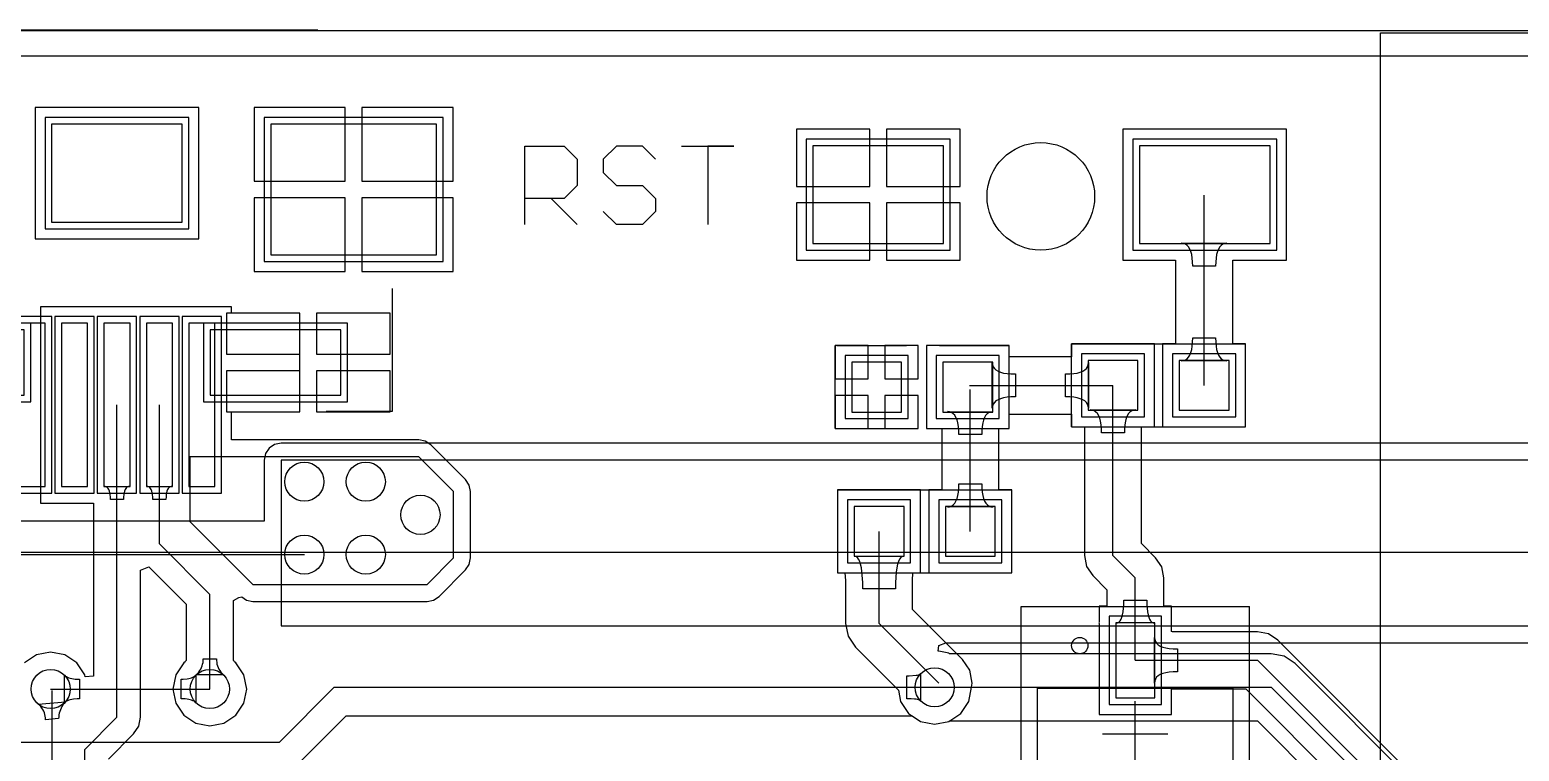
# Model space of a CAD drawing. Header units: millimetres. Extents: x 31.7 to 126, y 35.8 to 88.7.
# Drawn here: x 44.69 to 67.5, y 77.69 to 88.73 of the extents above; entities that cross this region are included whole.
import ezdxf

# ---------------------------------------------------------------- set-up
doc = ezdxf.new("R2010")
doc.units = ezdxf.units.MM
for name, color, linetype in [('BottomLayer', 5, 'Continuous'), ('BottomOverlay', 54, 'Continuous'), ('BottomSolder', 6, 'Continuous'), ('KeepOutLayer', 6, 'Continuous'), ('Mechanical13', 56, 'Continuous'), ('Mechanical15', 56, 'Continuous'), ('MultiLayer', 9, 'Continuous'), ('TopLayer', 1, 'Continuous'), ('TopOverlay', 2, 'Continuous'), ('TopPaste', 8, 'Continuous'), ('TopSolder', 216, 'Continuous')]:
    doc.layers.add(name, color=color, linetype=linetype)

# ---------------------------------------------------------------- blocks, each defined once
blk = doc.blocks.new('18650____________B_2')
at = {"layer": 'BottomOverlay'}
blk.add_line((-0.469, 42.016), (76.531, 42.016), dxfattribs=at)
blk = doc.blocks.new('MICROUSB_5S_9')
at = {"layer": 'BottomLayer'}
for p, q in [((0.065, 3.65), (-2.475, 3.65)), ((-2.475, 3.65), (-2.475, 1.65)), ((0.065, 1.65), (0.065, 3.65)), ((7.315, 3.65), (4.775, 3.65)), ((4.775, 3.65), (4.775, 1.65)), ((7.315, 1.65), (7.315, 3.65)), ((-2.475, 1.65), (0.065, 1.65)), ((4.775, 1.65), (7.315, 1.65)), ((1, 0.5), (-1, 0.5)), ((-1, 0.5), (-1, -0.5)), ((1, -0.5), (1, 0.5)), ((5.85, 0.5), (3.85, 0.5)), ((3.85, 0.5), (3.85, -0.5)), ((5.85, -0.5), (5.85, 0.5)), ((-1, -0.5), (1, -0.5)), ((3.85, -0.5), (5.85, -0.5))]:
    blk.add_line(p, q, dxfattribs=at)
at = {"layer": 'BottomSolder'}
for p, q in [((0.167, 3.752), (-2.576, 3.752)), ((-2.576, 3.752), (-2.576, 1.548)), ((0.167, 1.548), (0.167, 3.752)), ((7.417, 3.752), (4.674, 3.752)), ((4.674, 3.752), (4.674, 1.548)), ((7.417, 1.548), (7.417, 3.752)), ((-2.576, 1.548), (0.167, 1.548)), ((4.674, 1.548), (7.417, 1.548)), ((1.102, 0.602), (-1.102, 0.602)), ((-1.102, 0.602), (-1.102, -0.602)), ((1.102, -0.602), (1.102, 0.602)), ((5.952, 0.602), (3.748, 0.602)), ((3.748, 0.602), (3.748, -0.602)), ((5.952, -0.602), (5.952, 0.602)), ((-1.102, -0.602), (1.102, -0.602)), ((3.748, -0.602), (5.952, -0.602))]:
    blk.add_line(p, q, dxfattribs=at)
at = {"layer": 'MultiLayer'}
for p, q in [((0.065, 3.65), (-2.475, 3.65)), ((-2.475, 3.65), (-2.475, 1.65)), ((0.065, 1.65), (0.065, 3.65)), ((7.315, 3.65), (4.775, 3.65)), ((4.775, 3.65), (4.775, 1.65)), ((7.315, 1.65), (7.315, 3.65)), ((-2.475, 1.65), (0.065, 1.65)), ((4.775, 1.65), (7.315, 1.65)), ((1, 0.5), (-1, 0.5)), ((-1, 0.5), (-1, -0.5)), ((1, -0.5), (1, 0.5)), ((5.85, 0.5), (3.85, 0.5)), ((3.85, 0.5), (3.85, -0.5)), ((5.85, -0.5), (5.85, 0.5)), ((-1, -0.5), (1, -0.5)), ((3.85, -0.5), (5.85, -0.5))]:
    blk.add_line(p, q, dxfattribs=at)
at = {"layer": 'TopLayer'}
for p, q in [((0.065, 3.65), (-2.475, 3.65)), ((-2.475, 3.65), (-2.475, 1.65)), ((0.065, 1.65), (0.065, 3.65)), ((1.421, 3.65), (1.421, 2.15)), ((3.421, 3.65), (1.421, 3.65)), ((3.421, 2.15), (3.421, 3.65)), ((7.315, 3.65), (4.775, 3.65)), ((4.775, 3.65), (4.775, 1.65)), ((7.315, 1.65), (7.315, 3.65)), ((1.421, 2.15), (3.421, 2.15)), ((-2.475, 1.65), (0.065, 1.65)), ((4.775, 1.65), (7.315, 1.65)), ((1, 0.5), (-1, 0.5)), ((-1, 0.5), (-1, -0.5)), ((0.921, 0.6), (0.921, -1.9)), ((1.321, 0.6), (0.921, 0.6)), ((1, -0.5), (1, 0.5)), ((1.321, -1.9), (1.321, 0.6)), ((1.571, 0.6), (1.571, -1.9)), ((1.971, 0.6), (1.571, 0.6)), ((1.971, -1.9), (1.971, 0.6)), ((2.221, 0.6), (2.221, -1.9)), ((2.621, 0.6), (2.221, 0.6)), ((2.621, -1.9), (2.621, 0.6)), ((2.871, 0.6), (2.871, -1.9)), ((3.271, 0.6), (2.871, 0.6)), ((3.271, -1.9), (3.271, 0.6)), ((3.521, 0.6), (3.521, -1.9)), ((3.921, 0.6), (3.521, 0.6)), ((5.85, 0.5), (3.85, 0.5)), ((3.85, 0.5), (3.85, -0.5)), ((3.921, -1.9), (3.921, 0.6)), ((5.85, -0.5), (5.85, 0.5)), ((-1, -0.5), (1, -0.5)), ((3.85, -0.5), (5.85, -0.5)), ((0.921, -1.9), (1.321, -1.9)), ((1.571, -1.9), (1.971, -1.9)), ((2.221, -1.9), (2.621, -1.9)), ((2.871, -1.9), (3.271, -1.9)), ((3.521, -1.9), (3.921, -1.9))]:
    blk.add_line(p, q, dxfattribs=at)
at = {"layer": 'TopOverlay'}
for p, q in [((-0.852, 5.095), (5.498, 5.095)), ((-1.741, -0.747), (-1.741, 1.133)), ((6.641, -0.747), (6.641, 1.133)), ((-1.741, -0.747), (-0.852, -0.747)), ((5.625, -0.747), (6.641, -0.747))]:
    blk.add_line(p, q, dxfattribs=at)
at = {"layer": 'TopPaste'}
for p, q in [((1.421, 3.65), (1.421, 2.15)), ((3.421, 3.65), (1.421, 3.65)), ((3.421, 2.15), (3.421, 3.65)), ((1.421, 2.15), (3.421, 2.15)), ((0.921, 0.6), (0.921, -1.9)), ((1.321, 0.6), (0.921, 0.6)), ((1.321, -1.9), (1.321, 0.6)), ((1.571, 0.6), (1.571, -1.9)), ((1.971, 0.6), (1.571, 0.6)), ((1.971, -1.9), (1.971, 0.6)), ((2.221, 0.6), (2.221, -1.9)), ((2.621, 0.6), (2.221, 0.6)), ((2.621, -1.9), (2.621, 0.6)), ((2.871, 0.6), (2.871, -1.9)), ((3.271, 0.6), (2.871, 0.6)), ((3.271, -1.9), (3.271, 0.6)), ((3.521, 0.6), (3.521, -1.9)), ((3.921, 0.6), (3.521, 0.6)), ((3.921, -1.9), (3.921, 0.6)), ((0.921, -1.9), (1.321, -1.9)), ((1.571, -1.9), (1.971, -1.9)), ((2.221, -1.9), (2.621, -1.9)), ((2.871, -1.9), (3.271, -1.9)), ((3.521, -1.9), (3.921, -1.9))]:
    blk.add_line(p, q, dxfattribs=at)
at = {"layer": 'TopSolder'}
for p, q in [((0.167, 3.752), (-2.576, 3.752)), ((-2.576, 3.752), (-2.576, 1.548)), ((0.167, 1.548), (0.167, 3.752)), ((1.319, 3.752), (1.319, 2.048)), ((3.522, 3.752), (1.319, 3.752)), ((3.522, 2.048), (3.522, 3.752)), ((7.417, 3.752), (4.674, 3.752)), ((4.674, 3.752), (4.674, 1.548)), ((7.417, 1.548), (7.417, 3.752)), ((1.319, 2.048), (3.522, 2.048)), ((-2.576, 1.548), (0.167, 1.548)), ((4.674, 1.548), (7.417, 1.548)), ((0.819, 0.702), (0.819, -2.002)), ((1.422, 0.702), (0.819, 0.702)), ((1.422, -2.002), (1.422, 0.702)), ((1.469, 0.702), (1.469, -2.002)), ((2.072, 0.702), (1.469, 0.702)), ((2.072, -2.002), (2.072, 0.702)), ((2.119, 0.702), (2.119, -2.002)), ((2.722, 0.702), (2.119, 0.702)), ((2.722, -2.002), (2.722, 0.702)), ((2.769, 0.702), (2.769, -2.002)), ((3.372, 0.702), (2.769, 0.702)), ((3.372, -2.002), (3.372, 0.702)), ((3.419, 0.702), (3.419, -2.002)), ((4.022, 0.702), (3.419, 0.702)), ((4.022, -2.002), (4.022, 0.702)), ((1.102, 0.602), (-1.102, 0.602)), ((-1.102, 0.602), (-1.102, -0.602)), ((1.102, -0.602), (1.102, 0.602)), ((5.952, 0.602), (3.748, 0.602)), ((3.748, 0.602), (3.748, -0.602)), ((5.952, -0.602), (5.952, 0.602)), ((-1.102, -0.602), (1.102, -0.602)), ((3.748, -0.602), (5.952, -0.602)), ((0.819, -2.002), (1.422, -2.002)), ((1.469, -2.002), (2.072, -2.002)), ((2.119, -2.002), (2.722, -2.002)), ((2.769, -2.002), (3.372, -2.002)), ((3.419, -2.002), (4.022, -2.002))]:
    blk.add_line(p, q, dxfattribs=at)
blk = doc.blocks.new('_8050_10')
at = {"layer": 'Mechanical13'}
for p, q in [((-0.624, 1.424), (0.776, 1.424)), ((-0.624, 1.424), (-0.624, -1.576)), ((0.776, 1.424), (0.776, -1.576)), ((-0.624, -1.576), (0.776, -1.576))]:
    blk.add_line(p, q, dxfattribs=at)
at = {"layer": 'Mechanical15'}
for p, q in [((-1.874, 1.674), (2.026, 1.674)), ((-1.874, 1.674), (-1.874, -1.826)), ((2.026, 1.674), (2.026, -1.826)), ((0.076, 0.424), (0.076, -0.576)), ((-0.424, -0.076), (0.576, -0.076)), ((-1.874, -1.826), (2.026, -1.826))]:
    blk.add_line(p, q, dxfattribs=at)
at = {"layer": 'TopLayer'}
for p, q in [((-0.474, 1.174), (-1.624, 1.174)), ((-1.624, 1.174), (-1.624, 0.574)), ((-0.474, 0.574), (-0.474, 1.174)), ((-1.624, 0.574), (-0.474, 0.574)), ((1.776, 0.224), (0.626, 0.224)), ((0.626, 0.224), (0.626, -0.376)), ((1.776, -0.376), (1.776, 0.224)), ((0.626, -0.376), (1.776, -0.376)), ((-0.474, -0.726), (-1.624, -0.726)), ((-1.624, -0.726), (-1.624, -1.326)), ((-0.474, -1.326), (-0.474, -0.726)), ((-1.624, -1.326), (-0.474, -1.326))]:
    blk.add_line(p, q, dxfattribs=at)
at = {"layer": 'TopOverlay'}
for p, q in [((-0.124, 1.424), (0.776, 1.424)), ((0.776, 1.424), (0.776, 0.624)), ((0.776, -0.776), (0.776, -1.576)), ((-0.124, -1.576), (0.776, -1.576))]:
    blk.add_line(p, q, dxfattribs=at)
blk.add_circle((1.426, 0.774), 0.125, dxfattribs=at)
at = {"layer": 'TopPaste'}
for p, q in [((-0.474, 1.174), (-1.624, 1.174)), ((-1.624, 1.174), (-1.624, 0.574)), ((-0.474, 0.574), (-0.474, 1.174)), ((-1.624, 0.574), (-0.474, 0.574)), ((1.776, 0.224), (0.626, 0.224)), ((0.626, 0.224), (0.626, -0.376)), ((1.776, -0.376), (1.776, 0.224)), ((0.626, -0.376), (1.776, -0.376)), ((-0.474, -0.726), (-1.624, -0.726)), ((-1.624, -0.726), (-1.624, -1.326)), ((-0.474, -1.326), (-0.474, -0.726)), ((-1.624, -1.326), (-0.474, -1.326))]:
    blk.add_line(p, q, dxfattribs=at)
at = {"layer": 'TopSolder'}
for p, q in [((-0.372, 1.275), (-1.725, 1.275)), ((-1.725, 1.275), (-1.725, 0.472)), ((-0.372, 0.472), (-0.372, 1.275)), ((-1.725, 0.472), (-0.372, 0.472)), ((1.878, 0.325), (0.525, 0.325)), ((0.525, 0.325), (0.525, -0.478)), ((1.878, -0.478), (1.878, 0.325)), ((-0.372, -0.625), (-1.725, -0.625)), ((-1.725, -0.625), (-1.725, -1.428)), ((-0.372, -1.428), (-0.372, -0.625)), ((0.525, -0.478), (1.878, -0.478)), ((-1.725, -1.428), (-0.372, -1.428))]:
    blk.add_line(p, q, dxfattribs=at)
blk = doc.blocks.new('_______15')
at = {"layer": 'TopLayer'}
for p, q in [((-0.699, 3.438), (-0.699, 1.438)), ((0.801, 3.438), (-0.699, 3.438)), ((0.801, 1.438), (0.801, 3.438)), ((-0.699, 1.438), (0.801, 1.438)), ((-0.699, -1.562), (-0.699, -3.562)), ((0.801, -1.562), (-0.699, -1.562)), ((0.801, -3.562), (0.801, -1.562)), ((-0.699, -3.562), (0.801, -3.562))]:
    blk.add_line(p, q, dxfattribs=at)
at = {"layer": 'TopOverlay'}
blk.add_circle((0.025, -0.051), 0.824, dxfattribs=at)
at = {"layer": 'TopPaste'}
for p, q in [((-0.699, 3.438), (-0.699, 1.438)), ((0.801, 3.438), (-0.699, 3.438)), ((0.801, 1.438), (0.801, 3.438)), ((-0.699, 1.438), (0.801, 1.438)), ((-0.699, -1.562), (-0.699, -3.562)), ((0.801, -1.562), (-0.699, -1.562)), ((0.801, -3.562), (0.801, -1.562)), ((-0.699, -3.562), (0.801, -3.562))]:
    blk.add_line(p, q, dxfattribs=at)
at = {"layer": 'TopSolder'}
for p, q in [((-0.801, 3.54), (-0.801, 1.337)), ((0.902, 3.54), (-0.801, 3.54)), ((0.902, 1.337), (0.902, 3.54)), ((-0.801, 1.337), (0.902, 1.337)), ((-0.801, -1.46), (-0.801, -3.663)), ((0.902, -1.46), (-0.801, -1.46)), ((0.902, -3.663), (0.902, -1.46)), ((-0.801, -3.663), (0.902, -3.663))]:
    blk.add_line(p, q, dxfattribs=at)
blk = doc.blocks.new('R0603_25')
at = {"layer": 'TopLayer'}
for p, q in [((-1.079, 0.381), (-1.079, -0.381)), ((-0.317, 0.381), (-1.079, 0.381)), ((-0.317, -0.381), (-0.317, 0.381)), ((0.317, 0.381), (0.317, -0.381)), ((1.079, 0.381), (0.317, 0.381)), ((1.079, -0.381), (1.079, 0.381)), ((-1.079, -0.381), (-0.317, -0.381)), ((0.317, -0.381), (1.079, -0.381))]:
    blk.add_line(p, q, dxfattribs=at)
at = {"layer": 'TopOverlay'}
for p, q in [((-1.333, 0.635), (-1.333, -0.635)), ((1.333, 0.635), (-1.333, 0.635)), ((1.333, 0.635), (1.333, -0.635)), ((1.333, -0.635), (-1.333, -0.635))]:
    blk.add_line(p, q, dxfattribs=at)
at = {"layer": 'TopPaste'}
for p, q in [((-1.079, 0.381), (-1.079, -0.381)), ((-0.317, 0.381), (-1.079, 0.381)), ((-0.317, -0.381), (-0.317, 0.381)), ((0.317, 0.381), (0.317, -0.381)), ((1.079, 0.381), (0.317, 0.381)), ((1.079, -0.381), (1.079, 0.381)), ((-1.079, -0.381), (-0.317, -0.381)), ((0.317, -0.381), (1.079, -0.381))]:
    blk.add_line(p, q, dxfattribs=at)
at = {"layer": 'TopSolder'}
for p, q in [((-1.181, 0.483), (-1.181, -0.483)), ((-0.216, 0.483), (-1.181, 0.483)), ((-0.216, -0.483), (-0.216, 0.483)), ((0.216, 0.483), (0.216, -0.483)), ((1.181, 0.483), (0.216, 0.483)), ((1.181, -0.483), (1.181, 0.483)), ((-1.181, -0.483), (-0.216, -0.483)), ((0.216, -0.483), (1.181, -0.483))]:
    blk.add_line(p, q, dxfattribs=at)
blk = doc.blocks.new('R0603_30')
at = {"layer": 'TopLayer'}
for p, q in [((-1.079, 0.381), (-1.079, -0.381)), ((-0.317, 0.381), (-1.079, 0.381)), ((-0.317, -0.381), (-0.317, 0.381)), ((0.317, 0.381), (0.317, -0.381)), ((1.079, 0.381), (0.317, 0.381)), ((1.079, -0.381), (1.079, 0.381)), ((-1.079, -0.381), (-0.317, -0.381)), ((0.317, -0.381), (1.079, -0.381))]:
    blk.add_line(p, q, dxfattribs=at)
at = {"layer": 'TopOverlay'}
for p, q in [((-1.333, -0.635), (-1.333, 0.635)), ((-1.333, 0.635), (1.333, 0.635)), ((1.333, -0.635), (1.333, 0.635)), ((-1.333, -0.635), (1.333, -0.635))]:
    blk.add_line(p, q, dxfattribs=at)
at = {"layer": 'TopPaste'}
for p, q in [((-1.079, 0.381), (-1.079, -0.381)), ((-0.317, 0.381), (-1.079, 0.381)), ((-0.317, -0.381), (-0.317, 0.381)), ((0.317, 0.381), (0.317, -0.381)), ((1.079, 0.381), (0.317, 0.381)), ((1.079, -0.381), (1.079, 0.381)), ((-1.079, -0.381), (-0.317, -0.381)), ((0.317, -0.381), (1.079, -0.381))]:
    blk.add_line(p, q, dxfattribs=at)
at = {"layer": 'TopSolder'}
for p, q in [((-1.181, 0.483), (-1.181, -0.483)), ((-0.216, 0.483), (-1.181, 0.483)), ((-0.216, -0.483), (-0.216, 0.483)), ((0.216, 0.483), (0.216, -0.483)), ((1.181, 0.483), (0.216, 0.483)), ((1.181, -0.483), (1.181, 0.483)), ((-1.181, -0.483), (-0.216, -0.483)), ((0.216, -0.483), (1.181, -0.483))]:
    blk.add_line(p, q, dxfattribs=at)
blk = doc.blocks.new('C0603_59')
at = {"layer": 'TopLayer'}
for p, q in [((-0.356, 0.559), (-0.356, -0.203)), ((0.406, 0.559), (-0.356, 0.559)), ((0.406, -0.203), (0.406, 0.559)), ((1.041, 0.559), (1.041, -0.203)), ((1.803, 0.559), (1.041, 0.559)), ((1.803, -0.203), (1.803, 0.559)), ((-0.356, -0.203), (0.406, -0.203)), ((1.041, -0.203), (1.803, -0.203))]:
    blk.add_line(p, q, dxfattribs=at)
at = {"layer": 'TopOverlay'}
for p, q in [((-0.61, 0.813), (-0.61, -0.457)), ((0.457, 0.813), (-0.61, 0.813)), ((2.032, 0.813), (0.965, 0.813)), ((2.057, 0.813), (2.057, -0.457)), ((0.457, -0.457), (-0.61, -0.457)), ((2.032, -0.457), (0.965, -0.457))]:
    blk.add_line(p, q, dxfattribs=at)
at = {"layer": 'TopPaste'}
for p, q in [((-0.356, 0.559), (-0.356, -0.203)), ((0.406, 0.559), (-0.356, 0.559)), ((0.406, -0.203), (0.406, 0.559)), ((1.041, 0.559), (1.041, -0.203)), ((1.803, 0.559), (1.041, 0.559)), ((1.803, -0.203), (1.803, 0.559)), ((-0.356, -0.203), (0.406, -0.203)), ((1.041, -0.203), (1.803, -0.203))]:
    blk.add_line(p, q, dxfattribs=at)
at = {"layer": 'TopSolder'}
for p, q in [((-0.457, 0.66), (-0.457, -0.305)), ((0.508, 0.66), (-0.457, 0.66)), ((0.508, -0.305), (0.508, 0.66)), ((0.94, 0.66), (0.94, -0.305)), ((1.905, 0.66), (0.94, 0.66)), ((1.905, -0.305), (1.905, 0.66)), ((-0.457, -0.305), (0.508, -0.305)), ((0.94, -0.305), (1.905, -0.305))]:
    blk.add_line(p, q, dxfattribs=at)
blk = doc.blocks.new('SSH1106_60')
at = {"layer": 'TopOverlay'}
for p, q in [((2.762, 25.381), (37.362, 25.381)), ((2.762, 2.134), (2.762, 25.381))]:
    blk.add_line(p, q, dxfattribs=at)

msp = doc.modelspace()

# ---------------------------------------------------------------- linework, layer by layer
at = {"layer": 'BottomLayer'}
for p, q in [((34.519, 88.334), (122.606, 88.334)), ((49.522, 87.542), (48.125, 87.542)), ((48.125, 87.542), (48.125, 86.415)), ((49.522, 86.415), (49.522, 87.542)), ((51.173, 87.542), (49.776, 87.542)), ((49.776, 87.542), (49.776, 86.415)), ((51.173, 86.415), (51.173, 87.542)), ((48.125, 86.415), (49.522, 86.415)), ((49.776, 86.415), (51.173, 86.415)), ((49.522, 86.161), (48.125, 86.161)), ((48.125, 86.161), (48.125, 85.034)), ((49.522, 85.034), (49.522, 86.161)), ((51.173, 86.161), (49.776, 86.161)), ((49.776, 86.161), (49.776, 85.034)), ((51.173, 85.034), (51.173, 86.161)), ((48.125, 85.034), (49.522, 85.034)), ((49.776, 85.034), (51.173, 85.034)), ((48.827, 84.392), (47.7, 84.392)), ((47.7, 84.392), (47.7, 83.765)), ((48.827, 83.765), (48.827, 84.392)), ((50.208, 84.392), (49.081, 84.392)), ((49.081, 84.392), (49.081, 83.765)), ((50.208, 83.765), (50.208, 84.392)), ((47.7, 83.765), (48.827, 83.765)), ((49.081, 83.765), (50.208, 83.765)), ((48.827, 83.511), (47.7, 83.511)), ((47.7, 83.511), (47.7, 82.884)), ((48.827, 82.884), (48.827, 83.511)), ((50.208, 83.511), (49.081, 83.511)), ((49.081, 83.511), (49.081, 82.884)), ((50.208, 82.884), (50.208, 83.511)), ((47.7, 82.884), (48.827, 82.884)), ((49.081, 82.884), (50.208, 82.884)), ((48.44, 82.383), (48.356, 82.327)), ((48.539, 82.403), (48.44, 82.383)), ((118.262, 82.403), (48.539, 82.403)), ((48.3, 82.243), (48.28, 82.144)), ((48.28, 82.144), (48.28, 81.21)), ((48.356, 82.327), (48.3, 82.243)), ((48.539, 82.144), (48.539, 79.604)), ((118.262, 82.144), (48.539, 82.144)), ((48.28, 81.21), (41.666, 81.21)), ((41.453, 80.696), (48.895, 80.696)), ((48.539, 79.604), (118.262, 79.604)), ((58.602, 79.218), (58.611, 79.303)), ((58.613, 79.215), (58.602, 79.218)), ((58.611, 79.303), (58.72, 79.345)), ((58.611, 79.303), (58.611, 79.303)), ((58.611, 79.303), (58.611, 79.303)), ((58.763, 79.186), (58.613, 79.215)), ((58.72, 79.345), (113.235, 79.345)), ((58.775, 79.178), (58.763, 79.186)), ((63.703, 79.178), (58.775, 79.178)), ((63.9, 79.139), (63.703, 79.178)), ((64.067, 79.027), (63.9, 79.139)), ((65.997, 77.097), (64.067, 79.027)), ((45.223, 78.428), (45.223, 78.848)), ((45.223, 78.848), (45.236, 78.837)), ((45.236, 78.837), (45.251, 78.827)), ((45.251, 78.827), (45.268, 78.818)), ((45.268, 78.818), (45.287, 78.81)), ((45.287, 78.81), (45.309, 78.803)), ((45.309, 78.803), (45.332, 78.798)), ((45.332, 78.798), (45.358, 78.794)), ((45.358, 78.794), (45.386, 78.791)), ((45.386, 78.791), (45.449, 78.788)), ((45.449, 78.788), (45.449, 78.488)), ((47.007, 78.788), (47.04, 78.789)), ((47.007, 78.488), (47.007, 78.788)), ((47.04, 78.789), (47.098, 78.794)), ((47.098, 78.794), (47.124, 78.798)), ((47.124, 78.798), (47.147, 78.803)), ((47.147, 78.803), (47.169, 78.81)), ((47.169, 78.81), (47.188, 78.818)), ((47.188, 78.818), (47.205, 78.827)), ((47.205, 78.827), (47.22, 78.837)), ((47.22, 78.837), (47.233, 78.848)), ((47.233, 78.848), (47.233, 78.428)), ((58.123, 78.489), (58.123, 78.839)), ((58.123, 78.839), (58.157, 78.839)), ((58.157, 78.839), (58.263, 78.848)), ((58.263, 78.848), (58.283, 78.851)), ((58.283, 78.851), (58.299, 78.856)), ((58.299, 78.856), (58.313, 78.861)), ((58.313, 78.861), (58.324, 78.867)), ((58.324, 78.867), (58.333, 78.874)), ((58.333, 78.874), (58.333, 78.454)), ((45.009, 78.638), (47.447, 78.638)), ((45.287, 78.467), (45.268, 78.459)), ((45.309, 78.473), (45.287, 78.467)), ((45.332, 78.479), (45.309, 78.473)), ((45.358, 78.483), (45.332, 78.479)), ((45.416, 78.488), (45.358, 78.483)), ((45.449, 78.488), (45.416, 78.488)), ((47.07, 78.486), (47.007, 78.488)), ((47.098, 78.483), (47.07, 78.486)), ((47.124, 78.479), (47.098, 78.483)), ((47.147, 78.473), (47.124, 78.479)), ((47.169, 78.467), (47.147, 78.473)), ((47.188, 78.459), (47.169, 78.467)), ((48.514, 77.826), (49.352, 78.664)), ((49.352, 78.664), (58.547, 78.664)), ((58.188, 78.487), (58.123, 78.489)), ((58.241, 78.483), (58.188, 78.487)), ((58.263, 78.48), (58.241, 78.483)), ((58.283, 78.476), (58.263, 78.48)), ((58.299, 78.472), (58.283, 78.476)), ((58.313, 78.466), (58.299, 78.472)), ((58.324, 78.46), (58.313, 78.466)), ((58.547, 78.664), (58.674, 78.664)), ((58.674, 78.664), (63.703, 78.664)), ((63.703, 78.664), (65.634, 76.733)), ((45.236, 78.44), (45.223, 78.428)), ((45.251, 78.45), (45.236, 78.44)), ((45.268, 78.459), (45.251, 78.45)), ((47.205, 78.45), (47.188, 78.459)), ((47.22, 78.44), (47.205, 78.45)), ((47.233, 78.428), (47.22, 78.44)), ((58.333, 78.454), (58.324, 78.46)), ((48.823, 77.516), (49.533, 78.226)), ((49.533, 78.226), (58.203, 78.226)), ((58.203, 78.226), (58.205, 78.226)), ((58.205, 78.226), (58.331, 78.142)), ((58.331, 78.142), (58.547, 78.099)), ((58.547, 78.099), (58.763, 78.142)), ((58.763, 78.142), (58.775, 78.15)), ((58.775, 78.15), (63.49, 78.15)), ((63.49, 78.15), (65.12, 76.521)), ((42.291, 77.826), (48.514, 77.826))]:
    msp.add_line(p, q, dxfattribs=at)
for centre in [(48.895, 81.813), (49.835, 81.813), (50.673, 81.305), (48.895, 80.696), (49.835, 80.696), (45.009, 78.638), (47.447, 78.638), (58.547, 78.664)]:
    msp.add_circle(centre, 0.3, dxfattribs=at)
at = {"layer": 'KeepOutLayer'}
msp.add_line((34.519, 88.722), (122.606, 88.722), dxfattribs=at)
at = {"layer": 'MultiLayer'}
for centre in [(48.895, 81.813), (49.835, 81.813), (50.673, 81.305), (48.895, 80.696), (49.835, 80.696), (45.009, 78.638), (47.447, 78.638), (58.547, 78.664)]:
    msp.add_circle(centre, 0.3, dxfattribs=at)
at = {"layer": 'TopLayer'}
for p, q in [((34.519, 88.334), (122.606, 88.334)), ((47.279, 87.542), (44.771, 87.542)), ((44.771, 87.542), (44.771, 85.534)), ((47.279, 85.534), (47.279, 87.542)), ((49.522, 87.542), (48.125, 87.542)), ((48.125, 87.542), (48.125, 86.415)), ((49.522, 86.415), (49.522, 87.542)), ((51.173, 87.542), (49.776, 87.542)), ((49.776, 87.542), (49.776, 86.415)), ((51.173, 86.415), (51.173, 87.542)), ((57.556, 87.212), (56.429, 87.212)), ((56.429, 87.212), (56.429, 86.335)), ((57.556, 86.335), (57.556, 87.212)), ((58.937, 87.212), (57.81, 87.212)), ((57.81, 87.212), (57.81, 86.335)), ((58.937, 86.335), (58.937, 87.212)), ((63.937, 87.212), (61.429, 87.212)), ((61.429, 87.212), (61.429, 85.204)), ((63.937, 85.204), (63.937, 87.212)), ((48.125, 86.415), (49.522, 86.415)), ((49.776, 86.415), (51.173, 86.415)), ((56.429, 86.335), (57.556, 86.335)), ((57.81, 86.335), (58.937, 86.335)), ((49.522, 86.161), (48.125, 86.161)), ((48.125, 86.161), (48.125, 85.034)), ((49.522, 85.034), (49.522, 86.161)), ((51.173, 86.161), (49.776, 86.161)), ((49.776, 86.161), (49.776, 85.034)), ((51.173, 85.034), (51.173, 86.161)), ((57.556, 86.081), (56.429, 86.081)), ((56.429, 86.081), (56.429, 85.204)), ((57.556, 85.204), (57.556, 86.081)), ((58.937, 86.081), (57.81, 86.081)), ((57.81, 86.081), (57.81, 85.204)), ((58.937, 85.204), (58.937, 86.081)), ((62.674, 83.287), (62.674, 86.199)), ((44.771, 85.534), (47.279, 85.534)), ((62.358, 85.46), (62.324, 85.464)), ((62.324, 85.464), (63.024, 85.464)), ((62.387, 85.45), (62.358, 85.46)), ((62.414, 85.432), (62.387, 85.45)), ((62.436, 85.407), (62.414, 85.432)), ((62.456, 85.375), (62.436, 85.407)), ((62.471, 85.337), (62.456, 85.375)), ((62.484, 85.291), (62.471, 85.337)), ((62.877, 85.337), (62.865, 85.291)), ((62.893, 85.375), (62.877, 85.337)), ((62.912, 85.407), (62.893, 85.375)), ((62.935, 85.432), (62.912, 85.407)), ((62.961, 85.45), (62.935, 85.432)), ((62.991, 85.46), (62.961, 85.45)), ((63.024, 85.464), (62.991, 85.46)), ((56.429, 85.204), (57.556, 85.204)), ((57.81, 85.204), (58.937, 85.204)), ((61.429, 85.204), (62.236, 85.204)), ((62.236, 85.204), (62.237, 85.186)), ((62.237, 85.186), (62.237, 83.94)), ((62.492, 85.238), (62.484, 85.291)), ((62.498, 85.178), (62.492, 85.238)), ((62.499, 85.111), (62.498, 85.178)), ((62.849, 85.111), (62.499, 85.111)), ((62.851, 85.178), (62.849, 85.111)), ((62.856, 85.238), (62.851, 85.178)), ((62.865, 85.291), (62.856, 85.238)), ((63.112, 85.186), (63.113, 85.204)), ((63.112, 83.94), (63.112, 85.186)), ((63.113, 85.204), (63.937, 85.204)), ((48.125, 85.034), (49.522, 85.034)), ((49.776, 85.034), (51.173, 85.034)), ((47.779, 84.492), (44.852, 84.492)), ((44.852, 84.492), (44.852, 82.988)), ((47.779, 84.392), (47.779, 84.492)), ((48.827, 84.392), (47.779, 84.392)), ((48.827, 83.638), (48.827, 84.392)), ((50.208, 84.392), (49.081, 84.392)), ((49.081, 84.392), (49.081, 83.765)), ((50.208, 83.765), (50.208, 84.392)), ((62.237, 83.94), (62.235, 83.922)), ((62.492, 83.889), (62.498, 83.948)), ((62.498, 83.948), (62.499, 84.015)), ((62.499, 84.015), (62.849, 84.015)), ((62.849, 84.015), (62.851, 83.948)), ((62.851, 83.948), (62.856, 83.889)), ((63.114, 83.922), (63.112, 83.94)), ((49.081, 83.765), (50.208, 83.765)), ((57.531, 83.896), (57.023, 83.896)), ((57.023, 83.896), (57.023, 83.388)), ((57.531, 83.388), (57.531, 83.896)), ((58.293, 83.896), (57.785, 83.896)), ((57.785, 83.896), (57.785, 83.388)), ((58.293, 83.388), (58.293, 83.896)), ((59.69, 83.896), (58.42, 83.896)), ((58.42, 83.896), (58.42, 82.626)), ((59.69, 83.726), (59.69, 83.896)), ((59.708, 83.724), (59.69, 83.726)), ((60.625, 83.724), (59.708, 83.724)), ((60.643, 83.726), (60.625, 83.724)), ((61.913, 83.922), (60.643, 83.922)), ((60.643, 83.922), (60.643, 83.726)), ((61.913, 82.652), (61.913, 83.922)), ((62.235, 83.922), (62.039, 83.922)), ((62.039, 83.922), (62.039, 82.652)), ((62.414, 83.696), (62.436, 83.721)), ((62.436, 83.721), (62.456, 83.752)), ((62.456, 83.752), (62.471, 83.791)), ((62.471, 83.791), (62.484, 83.836)), ((62.484, 83.836), (62.492, 83.889)), ((62.856, 83.889), (62.865, 83.836)), ((62.865, 83.836), (62.877, 83.791)), ((62.877, 83.791), (62.893, 83.752)), ((62.893, 83.752), (62.912, 83.721)), ((62.912, 83.721), (62.935, 83.696)), ((63.309, 83.922), (63.114, 83.922)), ((63.309, 82.652), (63.309, 83.922)), ((48.827, 82.884), (48.827, 83.638)), ((50.208, 83.511), (49.081, 83.511)), ((49.081, 83.511), (49.081, 82.884)), ((50.208, 82.884), (50.208, 83.511)), ((59.43, 82.937), (59.43, 83.637)), ((59.43, 83.637), (59.433, 83.603)), ((59.433, 83.603), (59.444, 83.574)), ((59.444, 83.574), (59.462, 83.547)), ((59.462, 83.547), (59.486, 83.525)), ((59.486, 83.525), (59.518, 83.505)), ((59.518, 83.505), (59.557, 83.49)), ((59.557, 83.49), (59.603, 83.477)), ((60.73, 83.477), (60.776, 83.49)), ((60.776, 83.49), (60.814, 83.505)), ((60.814, 83.505), (60.846, 83.525)), ((60.846, 83.525), (60.871, 83.547)), ((60.871, 83.547), (60.888, 83.574)), ((60.888, 83.574), (60.899, 83.603)), ((60.899, 83.603), (60.903, 83.637)), ((60.903, 83.637), (60.903, 82.937)), ((62.324, 83.665), (62.358, 83.668)), ((63.024, 83.665), (62.324, 83.665)), ((62.358, 83.668), (62.387, 83.679)), ((62.387, 83.679), (62.414, 83.696)), ((62.935, 83.696), (62.961, 83.679)), ((62.961, 83.679), (62.991, 83.668)), ((62.991, 83.668), (63.024, 83.665)), ((57.023, 83.388), (57.531, 83.388)), ((57.785, 83.388), (58.293, 83.388)), ((59.08, 83.287), (61.278, 83.287)), ((59.603, 83.477), (59.656, 83.469)), ((59.656, 83.469), (59.716, 83.463)), ((59.716, 83.463), (59.783, 83.462)), ((59.783, 83.462), (59.783, 83.112)), ((60.55, 83.462), (60.617, 83.463)), ((60.55, 83.112), (60.55, 83.462)), ((60.617, 83.463), (60.677, 83.469)), ((60.677, 83.469), (60.73, 83.477)), ((61.278, 80.683), (61.278, 83.287)), ((57.531, 83.134), (57.023, 83.134)), ((57.023, 83.134), (57.023, 82.626)), ((57.531, 82.626), (57.531, 83.134)), ((58.293, 83.134), (57.785, 83.134)), ((57.785, 83.134), (57.785, 82.626)), ((58.293, 82.626), (58.293, 83.134)), ((59.093, 81.051), (59.093, 83.223)), ((59.462, 83.026), (59.444, 83)), ((59.486, 83.049), (59.462, 83.026)), ((59.518, 83.068), (59.486, 83.049)), ((59.557, 83.084), (59.518, 83.068)), ((59.603, 83.096), (59.557, 83.084)), ((59.656, 83.105), (59.603, 83.096)), ((59.716, 83.11), (59.656, 83.105)), ((59.783, 83.112), (59.716, 83.11)), ((60.617, 83.11), (60.55, 83.112)), ((60.677, 83.105), (60.617, 83.11)), ((60.73, 83.096), (60.677, 83.105)), ((60.776, 83.084), (60.73, 83.096)), ((60.814, 83.068), (60.776, 83.084)), ((60.846, 83.049), (60.814, 83.068)), ((60.871, 83.026), (60.846, 83.049)), ((60.888, 83), (60.871, 83.026)), ((44.852, 82.988), (44.852, 81.484)), ((46.025, 78.207), (46.025, 82.988)), ((46.675, 80.859), (46.675, 82.988)), ((47.779, 82.453), (47.779, 82.884)), ((47.779, 82.884), (48.827, 82.884)), ((49.081, 82.884), (50.208, 82.884)), ((58.776, 82.883), (58.743, 82.886)), ((58.743, 82.886), (59.433, 82.883)), ((58.806, 82.872), (58.776, 82.883)), ((58.832, 82.854), (58.806, 82.872)), ((58.855, 82.829), (58.832, 82.854)), ((58.874, 82.798), (58.855, 82.829)), ((58.89, 82.759), (58.874, 82.798)), ((59.327, 82.827), (59.309, 82.796)), ((59.349, 82.852), (59.327, 82.827)), ((59.374, 82.869), (59.349, 82.852)), ((59.402, 82.88), (59.374, 82.869)), ((59.433, 82.883), (59.402, 82.88)), ((59.433, 82.97), (59.43, 82.937)), ((59.444, 83), (59.433, 82.97)), ((59.69, 82.848), (59.708, 82.849)), ((59.69, 82.626), (59.69, 82.848)), ((59.708, 82.849), (60.625, 82.849)), ((60.625, 82.849), (60.643, 82.848)), ((60.643, 82.848), (60.643, 82.652)), ((60.899, 82.97), (60.888, 83)), ((60.903, 82.937), (60.899, 82.97)), ((60.961, 82.908), (60.928, 82.912)), ((60.928, 82.912), (61.628, 82.912)), ((60.991, 82.898), (60.961, 82.908)), ((61.017, 82.88), (60.991, 82.898)), ((61.04, 82.855), (61.017, 82.88)), ((61.059, 82.823), (61.04, 82.855)), ((61.075, 82.785), (61.059, 82.823)), ((61.496, 82.823), (61.481, 82.785)), ((61.516, 82.855), (61.496, 82.823)), ((61.538, 82.88), (61.516, 82.855)), ((61.565, 82.898), (61.538, 82.88)), ((61.594, 82.908), (61.565, 82.898)), ((61.628, 82.912), (61.594, 82.908)), ((57.023, 82.626), (57.531, 82.626)), ((57.785, 82.626), (58.293, 82.626)), ((58.42, 82.626), (58.654, 82.626)), ((58.654, 82.626), (58.656, 82.608)), ((58.656, 82.608), (58.656, 81.704)), ((58.902, 82.713), (58.89, 82.759)), ((58.911, 82.66), (58.902, 82.713)), ((58.916, 82.6), (58.911, 82.66)), ((58.918, 82.533), (58.916, 82.6)), ((59.27, 82.6), (59.268, 82.533)), ((59.275, 82.659), (59.27, 82.6)), ((59.283, 82.712), (59.275, 82.659)), ((59.294, 82.757), (59.283, 82.712)), ((59.309, 82.796), (59.294, 82.757)), ((59.531, 82.61), (59.532, 82.626)), ((59.531, 81.704), (59.531, 82.61)), ((59.532, 82.626), (59.69, 82.626)), ((60.643, 82.652), (60.839, 82.652)), ((60.839, 82.652), (60.84, 82.634)), ((60.84, 82.634), (60.84, 80.683)), ((61.087, 82.739), (61.075, 82.785)), ((61.096, 82.686), (61.087, 82.739)), ((61.101, 82.626), (61.096, 82.686)), ((61.103, 82.559), (61.101, 82.626)), ((61.454, 82.626), (61.453, 82.559)), ((61.46, 82.686), (61.454, 82.626)), ((61.468, 82.739), (61.46, 82.686)), ((61.481, 82.785), (61.468, 82.739)), ((61.715, 82.634), (61.716, 82.652)), ((61.715, 80.864), (61.715, 82.634)), ((61.716, 82.652), (61.913, 82.652)), ((62.039, 82.652), (63.309, 82.652)), ((50.648, 82.453), (47.779, 82.453)), ((50.747, 82.434), (50.648, 82.453)), ((50.831, 82.378), (50.747, 82.434)), ((51.364, 81.844), (50.831, 82.378)), ((59.268, 82.533), (58.918, 82.533)), ((61.453, 82.559), (61.103, 82.559)), ((50.648, 82.194), (47.142, 82.194)), ((47.142, 82.194), (47.142, 81.204)), ((51.181, 81.661), (50.648, 82.194)), ((45.846, 81.739), (45.828, 81.741)), ((45.828, 81.741), (46.222, 81.741)), ((45.863, 81.733), (45.846, 81.739)), ((45.877, 81.723), (45.863, 81.733)), ((45.89, 81.709), (45.877, 81.723)), ((45.901, 81.691), (45.89, 81.709)), ((45.909, 81.669), (45.901, 81.691)), ((45.916, 81.643), (45.909, 81.669)), ((46.14, 81.669), (46.134, 81.643)), ((46.149, 81.691), (46.14, 81.669)), ((46.16, 81.709), (46.149, 81.691)), ((46.172, 81.723), (46.16, 81.709)), ((46.187, 81.733), (46.172, 81.723)), ((46.203, 81.739), (46.187, 81.733)), ((46.222, 81.741), (46.203, 81.739)), ((46.496, 81.739), (46.478, 81.741)), ((46.478, 81.741), (46.872, 81.741)), ((46.513, 81.733), (46.496, 81.739)), ((46.527, 81.723), (46.513, 81.733)), ((46.54, 81.709), (46.527, 81.723)), ((46.551, 81.691), (46.54, 81.709)), ((46.559, 81.669), (46.551, 81.691)), ((46.566, 81.643), (46.559, 81.669)), ((46.79, 81.669), (46.784, 81.643)), ((46.799, 81.691), (46.79, 81.669)), ((46.81, 81.709), (46.799, 81.691)), ((46.822, 81.723), (46.81, 81.709)), ((46.837, 81.733), (46.822, 81.723)), ((46.853, 81.739), (46.837, 81.733)), ((46.872, 81.741), (46.853, 81.739)), ((51.181, 80.645), (51.181, 81.661)), ((51.42, 81.76), (51.364, 81.844)), ((51.44, 81.661), (51.42, 81.76)), ((51.44, 80.645), (51.44, 81.661)), ((58.331, 81.686), (57.061, 81.686)), ((57.061, 81.686), (57.061, 80.683)), ((58.331, 80.683), (58.331, 81.686)), ((58.654, 81.686), (58.458, 81.686)), ((58.458, 81.686), (58.458, 80.416)), ((58.656, 81.704), (58.654, 81.686)), ((58.911, 81.652), (58.916, 81.712)), ((58.916, 81.712), (58.918, 81.779)), ((58.918, 81.779), (59.268, 81.779)), ((59.268, 81.779), (59.27, 81.712)), ((59.27, 81.712), (59.275, 81.652)), ((59.532, 81.686), (59.531, 81.704)), ((59.728, 81.686), (59.532, 81.686)), ((59.728, 80.416), (59.728, 81.686)), ((44.852, 81.484), (45.664, 81.484)), ((45.664, 81.484), (45.664, 78.836)), ((45.921, 81.613), (45.916, 81.643)), ((45.924, 81.579), (45.921, 81.613)), ((45.925, 81.541), (45.924, 81.579)), ((46.125, 81.541), (45.925, 81.541)), ((46.126, 81.579), (46.125, 81.541)), ((46.129, 81.613), (46.126, 81.579)), ((46.134, 81.643), (46.129, 81.613)), ((46.571, 81.613), (46.566, 81.643)), ((46.574, 81.579), (46.571, 81.613)), ((46.575, 81.541), (46.574, 81.579)), ((46.775, 81.541), (46.575, 81.541)), ((46.776, 81.579), (46.775, 81.541)), ((46.779, 81.613), (46.776, 81.579)), ((46.784, 81.643), (46.779, 81.613)), ((58.743, 81.426), (58.776, 81.43)), ((58.776, 81.43), (58.806, 81.44)), ((58.806, 81.44), (58.832, 81.458)), ((58.832, 81.458), (58.855, 81.483)), ((58.855, 81.483), (58.874, 81.515)), ((58.874, 81.515), (58.89, 81.553)), ((58.89, 81.553), (58.902, 81.599)), ((58.902, 81.599), (58.911, 81.652)), ((59.275, 81.652), (59.284, 81.599)), ((59.284, 81.599), (59.296, 81.553)), ((59.296, 81.553), (59.312, 81.515)), ((59.312, 81.515), (59.331, 81.483)), ((59.331, 81.483), (59.354, 81.458)), ((59.354, 81.458), (59.38, 81.44)), ((59.38, 81.44), (59.41, 81.43)), ((59.41, 81.43), (59.443, 81.426)), ((47.142, 81.204), (48.108, 80.239)), ((59.443, 81.426), (58.743, 81.426)), ((57.696, 79.642), (57.696, 81.051)), ((46.675, 80.859), (47.447, 80.086)), ((61.93, 80.649), (61.715, 80.864)), ((50.775, 80.239), (51.181, 80.645)), ((51.364, 80.462), (51.42, 80.546)), ((51.42, 80.546), (51.44, 80.645)), ((57.061, 80.683), (57.059, 80.673)), ((57.059, 80.673), (57.061, 80.664)), ((57.061, 80.664), (57.061, 80.416)), ((57.342, 80.668), (57.318, 80.673)), ((57.318, 80.673), (58.074, 80.673)), ((57.364, 80.653), (57.342, 80.668)), ((57.383, 80.628), (57.364, 80.653)), ((57.4, 80.593), (57.383, 80.628)), ((57.414, 80.548), (57.4, 80.593)), ((57.426, 80.493), (57.414, 80.548)), ((57.978, 80.548), (57.967, 80.493)), ((57.992, 80.593), (57.978, 80.548)), ((58.009, 80.628), (57.992, 80.593)), ((58.028, 80.653), (58.009, 80.628)), ((58.05, 80.668), (58.028, 80.653)), ((58.074, 80.673), (58.05, 80.668)), ((58.333, 80.673), (58.331, 80.683)), ((58.331, 80.664), (58.333, 80.673)), ((58.331, 80.416), (58.331, 80.664)), ((60.84, 80.683), (60.873, 80.516)), ((61.278, 80.683), (61.62, 80.34)), ((62.025, 80.508), (61.93, 80.649)), ((46.386, 80.458), (46.513, 80.51)), ((46.386, 78.207), (46.386, 80.458)), ((46.513, 80.51), (47.086, 79.937)), ((50.958, 80.055), (51.364, 80.462)), ((57.061, 80.416), (57.172, 80.416)), ((57.172, 80.416), (57.182, 80.3)), ((57.182, 80.3), (57.182, 79.642)), ((57.445, 80.268), (57.426, 80.493)), ((57.958, 80.428), (57.947, 80.268)), ((57.967, 80.493), (57.958, 80.428)), ((58.21, 80.317), (58.215, 80.402)), ((58.21, 79.855), (58.21, 80.317)), ((58.215, 80.402), (58.217, 80.416)), ((58.217, 80.416), (58.331, 80.416)), ((58.458, 80.416), (59.728, 80.416)), ((60.873, 80.516), (60.968, 80.374)), ((60.968, 80.374), (61.183, 80.159)), ((61.62, 79.078), (61.62, 80.34)), ((62.058, 80.34), (62.025, 80.508)), ((62.058, 79.919), (62.058, 80.34)), ((47.447, 78.638), (47.447, 80.086)), ((48.108, 80.239), (50.775, 80.239)), ((57.446, 80.173), (57.445, 80.268)), ((57.946, 80.173), (57.446, 80.173)), ((57.947, 80.268), (57.946, 80.173)), ((61.183, 80.159), (61.183, 79.907)), ((47.086, 79.937), (47.086, 79.085)), ((47.808, 79.992), (47.893, 80.038)), ((47.808, 79.085), (47.808, 79.992)), ((47.893, 80.038), (47.935, 80.048)), ((47.935, 80.048), (48.008, 79.999)), ((48.008, 79.999), (48.108, 79.98)), ((48.108, 79.98), (50.775, 79.98)), ((50.775, 79.98), (50.874, 79.999)), ((50.874, 79.999), (50.958, 80.055)), ((58.974, 79.091), (58.21, 79.855)), ((61.183, 79.907), (61.066, 79.907)), ((61.066, 79.907), (61.066, 79.659)), ((61.434, 79.821), (61.441, 79.874)), ((61.441, 79.874), (61.444, 79.933)), ((61.444, 79.933), (61.445, 80)), ((61.445, 80), (61.795, 80)), ((61.795, 80), (61.797, 79.933)), ((61.797, 79.933), (61.806, 79.821)), ((62.059, 79.907), (62.058, 79.919)), ((62.174, 79.907), (62.059, 79.907)), ((62.174, 79.659), (62.174, 79.907)), ((57.182, 79.642), (57.221, 79.445)), ((57.696, 79.642), (58.61, 78.727)), ((61.066, 79.659), (61.064, 79.65)), ((61.064, 79.65), (61.066, 79.64)), ((61.066, 79.64), (61.066, 78.249)), ((61.323, 79.65), (61.347, 79.653)), ((61.917, 79.65), (61.323, 79.65)), ((61.347, 79.653), (61.367, 79.664)), ((61.367, 79.664), (61.386, 79.681)), ((61.386, 79.681), (61.401, 79.706)), ((61.401, 79.706), (61.415, 79.737)), ((61.415, 79.737), (61.426, 79.776)), ((61.426, 79.776), (61.434, 79.821)), ((61.806, 79.821), (61.815, 79.776)), ((61.815, 79.776), (61.826, 79.737)), ((61.826, 79.737), (61.839, 79.706)), ((61.839, 79.706), (61.855, 79.681)), ((61.855, 79.681), (61.873, 79.664)), ((61.873, 79.664), (61.894, 79.653)), ((61.894, 79.653), (61.917, 79.65)), ((62.176, 79.65), (62.174, 79.659)), ((62.174, 79.64), (62.176, 79.65)), ((62.174, 79.517), (62.174, 79.64)), ((57.221, 79.445), (57.333, 79.278)), ((61.914, 78.728), (61.914, 79.428)), ((61.914, 79.428), (61.918, 79.394)), ((61.918, 79.394), (61.928, 79.365)), ((62.192, 79.515), (62.174, 79.517)), ((63.493, 79.515), (62.192, 79.515)), ((63.66, 79.482), (63.493, 79.515)), ((63.802, 79.387), (63.66, 79.482)), ((66.603, 76.585), (63.802, 79.387)), ((44.793, 79.16), (44.609, 79.038)), ((45.009, 79.203), (44.793, 79.16)), ((45.225, 79.16), (45.009, 79.203)), ((45.408, 79.038), (45.225, 79.16)), ((57.333, 79.278), (57.991, 78.62)), ((61.928, 79.365), (61.946, 79.338)), ((61.946, 79.338), (61.971, 79.316)), ((61.971, 79.316), (62.003, 79.296)), ((62.003, 79.296), (62.041, 79.281)), ((62.041, 79.281), (62.087, 79.268)), ((62.087, 79.268), (62.14, 79.26)), ((62.14, 79.26), (62.2, 79.254)), ((62.2, 79.254), (62.267, 79.253)), ((62.267, 79.253), (62.267, 78.903)), ((45.531, 78.855), (45.408, 79.038)), ((47.048, 79.038), (46.925, 78.855)), ((47.069, 79.052), (47.048, 79.038)), ((47.071, 79.055), (47.069, 79.052)), ((47.076, 79.062), (47.071, 79.055)), ((47.08, 79.068), (47.076, 79.062)), ((47.083, 79.074), (47.08, 79.068)), ((47.085, 79.078), (47.083, 79.074)), ((47.086, 79.083), (47.085, 79.078)), ((47.086, 79.085), (47.086, 79.083)), ((47.277, 78.897), (47.293, 78.92)), ((47.293, 78.92), (47.308, 78.944)), ((47.308, 78.944), (47.32, 78.969)), ((47.32, 78.969), (47.33, 78.994)), ((47.33, 78.994), (47.337, 79.02)), ((47.337, 79.02), (47.343, 79.046)), ((47.343, 79.046), (47.346, 79.073)), ((47.346, 79.073), (47.347, 79.101)), ((47.347, 79.101), (47.547, 79.101)), ((47.547, 79.101), (47.548, 79.073)), ((47.548, 79.073), (47.552, 79.046)), ((47.552, 79.046), (47.557, 79.02)), ((47.557, 79.02), (47.565, 78.994)), ((47.565, 78.994), (47.575, 78.969)), ((47.575, 78.969), (47.587, 78.944)), ((47.587, 78.944), (47.601, 78.92)), ((47.601, 78.92), (47.618, 78.897)), ((47.808, 79.083), (47.808, 79.085)), ((47.81, 79.078), (47.808, 79.083)), ((47.812, 79.074), (47.81, 79.078)), ((47.814, 79.068), (47.812, 79.074)), ((47.818, 79.062), (47.814, 79.068)), ((47.823, 79.055), (47.818, 79.062)), ((47.826, 79.052), (47.823, 79.055)), ((47.847, 79.038), (47.826, 79.052)), ((47.969, 78.855), (47.847, 79.038)), ((59.085, 78.924), (58.974, 79.091)), ((59.124, 78.727), (59.085, 78.924)), ((61.62, 79.078), (63.493, 79.078)), ((63.493, 79.078), (66.294, 76.276)), ((45.537, 78.823), (45.531, 78.855)), ((45.664, 78.836), (45.537, 78.823)), ((46.925, 78.855), (46.882, 78.638)), ((47.237, 78.853), (47.258, 78.875)), ((47.657, 78.853), (47.237, 78.853)), ((47.258, 78.875), (47.277, 78.897)), ((47.618, 78.897), (47.636, 78.875)), ((47.636, 78.875), (47.657, 78.853)), ((48.012, 78.638), (47.969, 78.855)), ((59.112, 78.664), (59.124, 78.727)), ((61.918, 78.761), (61.914, 78.728)), ((61.928, 78.791), (61.918, 78.761)), ((61.946, 78.817), (61.928, 78.791)), ((61.971, 78.84), (61.946, 78.817)), ((62.003, 78.859), (61.971, 78.84)), ((62.041, 78.875), (62.003, 78.859)), ((62.087, 78.887), (62.041, 78.875)), ((62.14, 78.896), (62.087, 78.887)), ((62.2, 78.901), (62.14, 78.896)), ((62.267, 78.903), (62.2, 78.901)), ((45.032, 75.243), (45.032, 78.615)), ((46.882, 78.638), (46.925, 78.422)), ((47.969, 78.422), (48.012, 78.638)), ((57.991, 78.62), (58.025, 78.448)), ((59.069, 78.448), (59.112, 78.664)), ((59.112, 78.664), (59.112, 78.664)), ((62.174, 78.639), (62.192, 78.64)), ((62.174, 78.249), (62.174, 78.639)), ((62.192, 78.64), (63.311, 78.64)), ((63.311, 78.64), (65.857, 76.095)), ((44.816, 78.408), (45.235, 78.441)), ((44.838, 78.389), (44.816, 78.408)), ((44.858, 78.368), (44.838, 78.389)), ((44.875, 78.346), (44.858, 78.368)), ((44.89, 78.323), (44.875, 78.346)), ((44.903, 78.3), (44.89, 78.323)), ((44.914, 78.275), (44.903, 78.3)), ((44.922, 78.25), (44.914, 78.275)), ((44.928, 78.224), (44.922, 78.25)), ((45.136, 78.24), (45.133, 78.212)), ((45.141, 78.266), (45.136, 78.24)), ((45.149, 78.292), (45.141, 78.266)), ((45.158, 78.318), (45.149, 78.292)), ((45.169, 78.344), (45.158, 78.318)), ((45.183, 78.369), (45.169, 78.344)), ((45.198, 78.393), (45.183, 78.369)), ((45.215, 78.417), (45.198, 78.393)), ((45.235, 78.441), (45.215, 78.417)), ((46.925, 78.422), (47.048, 78.239)), ((47.048, 78.239), (47.231, 78.117)), ((47.663, 78.117), (47.847, 78.239)), ((47.847, 78.239), (47.969, 78.422)), ((58.025, 78.448), (58.148, 78.264)), ((58.148, 78.264), (58.331, 78.142)), ((58.763, 78.142), (58.946, 78.264)), ((58.946, 78.264), (59.069, 78.448)), ((61.066, 78.249), (62.174, 78.249)), ((44.931, 78.196), (44.928, 78.224)), ((44.932, 78.168), (44.931, 78.196)), ((45.132, 78.185), (44.932, 78.168)), ((45.133, 78.212), (45.132, 78.185)), ((45.532, 77.714), (46.025, 78.207)), ((46.28, 77.951), (46.358, 78.068)), ((46.358, 78.068), (46.386, 78.207)), ((47.231, 78.117), (47.447, 78.074)), ((47.447, 78.074), (47.663, 78.117)), ((58.331, 78.142), (58.547, 78.099)), ((58.547, 78.099), (58.763, 78.142)), ((45.893, 77.564), (46.28, 77.951)), ((45.532, 75.243), (45.532, 77.714))]:
    msp.add_line(p, q, dxfattribs=at)
for centre in [(48.895, 81.813), (49.835, 81.813), (50.673, 81.305), (48.895, 80.696), (49.835, 80.696), (45.009, 78.638), (47.447, 78.638), (58.547, 78.664)]:
    msp.add_circle(centre, 0.3, dxfattribs=at)
at = {"layer": 'TopOverlay'}
for p, q in [((52.273, 85.75), (52.273, 86.95)), ((52.273, 86.95), (52.873, 86.95)), ((52.873, 86.95), (53.073, 86.75)), ((53.673, 86.95), (53.473, 86.75)), ((54.073, 86.95), (53.673, 86.95)), ((54.273, 86.75), (54.073, 86.95)), ((54.672, 86.95), (55.472, 86.95)), ((55.472, 86.95), (55.072, 86.95)), ((55.072, 86.95), (55.072, 85.75)), ((53.073, 86.75), (53.073, 86.35)), ((53.473, 86.75), (53.473, 86.55)), ((53.473, 86.55), (53.673, 86.35)), ((53.073, 86.35), (52.873, 86.15)), ((53.673, 86.35), (54.073, 86.35)), ((54.073, 86.35), (54.273, 86.15)), ((52.873, 86.15), (52.273, 86.15)), ((52.673, 86.15), (53.073, 85.75)), ((54.273, 86.15), (54.273, 85.95)), ((53.673, 85.75), (53.473, 85.95)), ((54.273, 85.95), (54.073, 85.75)), ((54.073, 85.75), (53.673, 85.75))]:
    msp.add_line(p, q, dxfattribs=at)

# ---------------------------------------------------------------- block references
for name, p, rotation in [('MICROUSB_5S_9', (43.604, 83.638), 360), ('SSH1106_60', (62.614, 63.308), 360), ('_______15', (60.122, 86.157), 90), ('C0603_59', (59.08, 83.439), 180), ('R0603_25', (61.976, 83.287), 180), ('R0603_30', (58.395, 81.051), 360), ('18650____________B_2', (40.283, 38.715), 360), ('_8050_10', (61.544, 77.876), 90)]:
    msp.add_blockref(name, p, dxfattribs=dict(rotation=rotation))

doc.saveas('drawing.dxf')
